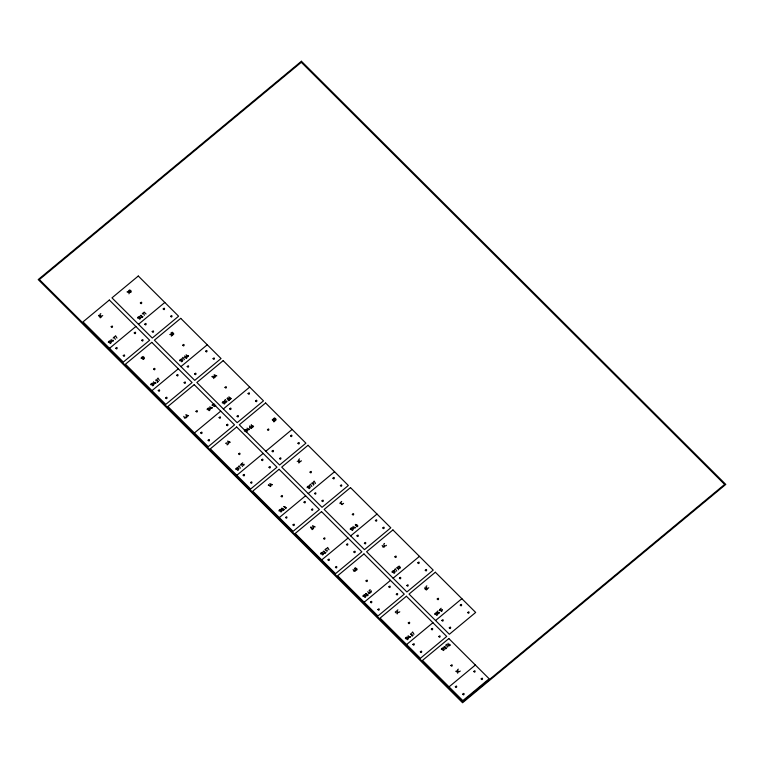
<?xml version="1.0" encoding="UTF-8"?>
<svg xmlns="http://www.w3.org/2000/svg" width="764" height="764" viewBox="0 0 764 764"><rect width="100%" height="100%" fill="white"/><g stroke="black" fill="none" stroke-linecap="round" stroke-linejoin="round"><path stroke-width="1.15" d="M108.354 342.492L108.459 341.632L110.369 343.542M110.092 341.823L110.455 340.754L108.985 341.202M128.132 292.555L128.495 291.476L127.015 291.924M137.701 318.149L137.806 317.289L139.716 319.199M139.44 317.48L139.812 316.401L138.332 316.85M144.024 312.906L144.119 312.046L146.029 313.956M141.187 358.459L141.292 357.6L143.202 359.51M150.794 384.808L150.89 383.948L152.8 385.858M152.533 384.139L152.895 383.07L151.415 383.518M179.75 360.799L179.846 359.93L181.756 361.84M181.488 360.13L181.851 359.051L180.371 359.5M207.178 409.666L207.273 408.807L209.183 410.717M208.916 408.998L209.279 407.919L207.798 408.377M212.879 377.292L213.242 376.213L211.762 376.662M212.172 405.522L212.277 404.662L214.187 406.563M222.314 403L222.419 402.141L224.329 404.051M224.053 402.332L224.425 401.253L222.945 401.702M235.799 469.335L235.895 468.475L237.805 470.385M237.537 468.666L237.9 467.587L236.429 468.036M244.375 431.116L244.47 430.256L246.38 432.157M246.113 430.447L246.476 429.368L244.996 429.817M268.374 485.522L268.47 484.662L270.38 486.563M279.022 511.001L279.127 510.142L281.037 512.042M280.76 510.333L281.133 509.254L279.653 509.703M307.185 487.633L307.29 486.773L309.2 488.683M308.933 486.964L309.296 485.885L307.816 486.343M312.619 483.908L312.982 482.829L311.502 483.278M320.67 553.967L320.775 553.107L322.685 555.017M322.408 553.298L322.78 552.219L321.3 552.678M340.028 503.6L340.123 502.741L342.033 504.651M350.284 529.404L350.389 528.545L352.299 530.455M352.023 528.736L352.395 527.657L350.915 528.105M362.976 596.397L363.081 595.538L364.991 597.438M364.714 595.729L365.087 594.65L363.607 595.099M392.066 572.265L392.171 571.405L394.071 573.315M393.804 571.596L394.167 570.527L392.696 570.975M397.49 568.54L397.853 567.461L396.382 567.919M399.066 567.232L399.438 566.153L397.958 566.601M405.417 638.714L405.522 637.854L407.422 639.755M407.155 638.045L407.518 636.966L406.047 637.415M434.764 614.371L434.869 613.511L436.779 615.412M436.502 613.702L436.874 612.623L435.394 613.072M439.501 610.436L439.606 609.576L441.516 611.486M441.382 649.515L441.477 648.655L443.387 650.556M443.12 648.846L443.483 647.767L442.012 648.216M456.824 671.957L457.197 670.878L455.716 671.327M143.374 357.428L143.126 356.454L141.817 357.17L143.727 359.07L144.472 358.44L144.138 357.256L142.667 358.01M130.157 290.874L129.909 289.9L128.6 290.616L130.51 292.517L131.255 291.886L130.978 290.712L129.45 291.456M274.973 418.863L274.734 417.889L273.426 418.596L275.336 420.506L276.129 419.828L275.689 418.682L274.276 419.446M172.54 333.228L172.301 332.206L171.04 332.932L172.941 334.833L173.772 334.107L173.361 333.018L171.881 333.772M355.909 568.722L355.661 567.7L354.401 568.426L356.31 570.326L357.132 569.6L356.721 568.511L355.25 569.266M100.829 313.651C98.556 314.08 101.612 317.633 102.739 315.551M128.925 293.825L129.555 292.526L128.39 292.335M100.208 317.843L101.268 316.964M113.358 340.276L112.05 341.374L111.086 339.455M110.895 343.103L111.515 341.804L110.36 341.613M140.242 318.76L140.872 317.461L139.707 317.261M141.923 317.557L142.983 316.678M109.538 348.317L135.858 326.486M138.494 324.299L164.814 302.468M172.416 335.272L171.365 336.141L171.088 334.097L169.77 334.556M184.907 357.285L186.387 356.836L186.492 357.905L184.907 357.285L184.85 355.785M157.48 380.424L156.009 380.873L155.894 379.803L157.48 380.424L157.537 381.924M155.799 382.592L154.481 383.69L153.526 381.771M188.441 355.518L187.123 356.616L186.168 354.697M153.325 385.419L153.956 384.12L152.79 383.929M182.281 361.401L182.911 360.102L181.746 359.911M157.384 382.248L158.434 381.379M186.072 358.45L187.132 357.581M151.979 390.633L178.298 368.802M180.934 366.615L207.254 344.784M214.942 376.547L216.078 375.601M213.672 378.572L214.302 377.273L213.137 377.072M186.674 416.456L187.81 415.511M186.034 417.182L184.716 418.28L183.752 416.361M212.182 407.451L210.864 408.539L209.909 406.629M209.708 410.278L210.339 408.979L209.174 408.778M215.763 405.254L214.713 406.133L214.436 404.08L213.118 404.538M225.571 399.524L224.52 400.393L225.37 401.243L227.061 401.004L226.43 402.303M229.057 398.187L230.537 397.738L230.642 398.808L229.057 398.187L228.999 396.688M224.855 403.612L225.485 402.313L224.32 402.112M228.646 400.661L229.697 399.782M230.222 399.352L231.272 398.474M194.409 432.949L220.739 411.118M223.365 408.931L249.694 387.1M228.426 442.881L229.563 441.936M228.207 444.027L227.156 444.906L226.879 442.853L225.561 443.321M249.799 427.391L251.27 426.942L251.385 428.012L249.799 427.391L249.742 425.892M251.375 426.083L252.855 425.634L252.96 426.704L251.375 426.083L251.318 424.574M249.379 428.9L248.061 429.989L247.106 428.069M246.906 431.727L247.536 430.428L246.371 430.227M250.964 428.556L252.015 427.678M252.54 427.248L253.6 426.369M273.865 421.919L274.916 421.05M242.742 462.803L241.691 463.672L242.541 464.522L244.232 464.283L243.601 465.582M238.339 469.946L238.96 468.647L237.805 468.447M236.85 475.265L263.169 453.434M265.805 451.257L292.125 429.416M299.536 458.897C297.253 459.46 300.405 462.86 301.446 460.807M270.599 485.417L271.736 484.471M299.86 462.115L298.81 462.984L298.533 460.931L297.215 461.399M281.563 511.603L282.193 510.314L281.028 510.113M309.726 488.244L310.356 486.945L309.191 486.744M313.412 485.188L314.042 483.889L312.877 483.688M283.243 510.4L284.303 509.531M285.354 508.652L286.404 507.783M279.29 517.591L305.61 495.75M308.245 493.573L334.565 471.732M341.709 501.432C339.417 501.958 342.539 505.396 343.619 503.333M313.297 527.513L314.434 526.568M312.132 529.643L313.192 528.774M326.037 548.743L324.986 549.622L325.836 550.462L327.307 550.013L326.897 551.522M356.979 525.021L355.499 525.47L355.384 524.4L356.979 525.021L357.036 526.52M355.298 527.189L353.98 528.277L353.016 526.367M323.21 554.578L323.841 553.279L322.675 553.088M352.825 530.015L353.455 528.717L352.29 528.516M324.891 553.375L325.951 552.496M356.874 526.845L357.934 525.976M321.72 559.907L348.05 538.066M350.676 535.889L377.005 514.048M384.54 543.424C382.239 543.997 385.409 547.377 386.45 545.324M355.356 570.336L354.038 571.434L353.083 569.514M384.445 546.212L383.127 547.301L382.172 545.391M370.187 589.646L369.136 590.515L369.986 591.365L371.457 590.906L371.046 592.415M370.091 592.434L368.773 593.523L367.818 591.603M365.517 597.009L366.147 595.71L364.982 595.509M394.606 572.876L395.227 571.577L394.071 571.386M398.283 569.82L398.913 568.521L397.757 568.33M399.868 568.511L400.498 567.213L399.333 567.012M367.197 595.796L368.258 594.927M364.161 602.223L390.48 580.382M393.116 578.205L419.436 556.364M396.306 611.171L395.255 612.05L396.105 612.9L397.796 612.661L397.165 613.95M397.891 609.863C395.599 610.369 398.722 613.836 399.801 611.773M426.847 585.845C424.545 586.37 427.678 589.808 428.757 587.755M425.061 588.882L426.541 588.423L426.646 589.502L425.061 588.882L425.004 587.373M426.226 590.037L427.277 589.168M438.03 610.885L436.97 611.763L437.82 612.604L439.51 612.365L438.88 613.664M441.181 608.268L440.131 609.137L440.981 609.987L442.461 609.538L442.041 611.047M410.421 636.498L409.112 637.587L408.148 635.667M407.957 639.325L408.578 638.026L407.422 637.825M412.006 636.154L413.057 635.276M437.304 614.972L437.934 613.683L436.769 613.482M406.601 644.539L432.921 622.698M435.556 620.521L461.876 598.68M446.749 644.291L445.689 645.16L446.539 646.01L448.229 645.771L447.599 647.07M448.124 644.701L449.595 644.243L449.709 645.322L448.124 644.701L448.057 643.192M443.913 650.126L444.543 648.827L443.387 648.626M445.603 648.923L446.653 648.044M449.289 645.857L450.34 644.988M458.352 669.14C456.079 669.608 459.164 673.132 460.262 671.05M457.626 673.227L458.257 671.938L457.092 671.737M449.041 686.855L475.361 665.024M216.833 375.945L214.13 374.704L215.247 377.263M188.565 415.864L185.862 414.613L186.979 417.173M230.317 442.289L227.615 441.038L228.732 443.597M272.49 484.815L269.787 483.574L270.905 486.133M315.188 526.921L312.486 525.67L313.612 528.23M383.623 546.117L384.473 546.967M187.619 355.422L188.469 356.272M313.297 482.179L314.138 481.1L315.522 483.44M142.228 314.004L143.069 312.925L144.453 315.265M354.477 527.093L355.327 527.943M309.611 485.245L310.451 484.156L311.836 486.496M394.482 569.877L395.322 568.788L396.707 571.128M182.166 358.402L183.007 357.313L184.391 359.653M248.558 428.805L249.408 429.645M211.361 407.355L212.211 408.205M354.544 570.24L355.384 571.09M114.724 336.828L115.565 335.74L116.949 338.08M157.155 379.145L157.995 378.056L159.38 380.396M411.786 633.041L412.627 631.962L414.012 634.301M326.772 548.523L327.622 547.435L328.998 549.774M369.27 592.339L370.12 593.179M113.139 338.137L113.979 337.048L115.364 339.388M240.326 465.2L241.166 464.111L242.551 466.451M112.547 340.181L113.397 341.031M154.977 382.497L155.827 383.347M409.609 636.402L410.449 637.243M238.215 466.938L239.056 465.859L240.44 468.198M185.213 417.087L186.063 417.937M229.658 408.883C231.311 411.328 231.75 406.257 229.668 408.807M237.079 416.294C238.693 418.758 239.17 413.706 237.088 416.208M248.08 393.603C249.637 396.086 250.267 390.977 248.09 393.517M255.51 401.004C257.067 403.488 257.669 398.378 255.52 400.928M158.263 390.585C159.934 393.068 160.278 387.902 158.263 390.585M165.692 397.987C167.354 400.489 167.688 395.284 165.692 397.987M176.685 375.296C178.356 377.788 178.68 372.612 176.685 375.296M184.114 382.707C185.805 385.199 186.082 380.004 184.114 382.707M394.902 556.822C396.564 559.315 396.917 554.129 394.902 556.822M352.319 514.373C353.933 516.875 354.362 511.66 352.319 514.373M182.73 345.252C184.305 347.735 184.936 342.597 182.739 345.175M356.969 535.831C358.688 538.314 358.86 533.176 356.969 535.831M364.39 543.233C365.994 545.754 366.481 540.511 364.39 543.233M375.391 520.542C376.986 523.063 377.521 517.801 375.391 520.542M382.821 527.953C384.426 530.464 384.913 525.24 382.821 527.953M441.84 620.454C443.397 622.985 443.989 617.761 441.84 620.454M449.27 627.855C450.827 630.395 451.428 625.162 449.27 627.855M460.272 605.164C461.819 607.666 462.411 602.605 460.281 605.098M467.692 612.575C469.335 615.087 469.736 609.911 467.692 612.575M366.004 580.888C367.579 583.419 368.162 578.205 366.004 580.888M328.014 559.84C329.704 562.342 329.972 557.195 328.014 559.84M335.444 567.241C337.058 569.763 337.535 564.567 335.444 567.241M346.436 544.551C347.992 547.091 348.613 541.857 346.436 544.551M353.866 551.961C355.451 554.492 355.976 549.268 353.866 551.961M187.218 366.548C188.823 369.06 189.376 363.826 187.218 366.548M194.648 373.949C196.205 376.49 196.768 371.285 194.648 373.949M205.64 351.259C207.149 353.78 207.856 348.709 205.659 351.182M213.07 358.669C214.713 361.181 215.047 356.043 213.07 358.669M144.778 324.222C146.344 326.782 146.927 321.548 144.778 324.222M152.208 331.633C153.803 334.164 154.271 329.007 152.208 331.633M163.209 308.942C164.833 311.464 165.253 306.316 163.209 308.942M170.63 316.344C172.253 318.884 172.674 313.698 170.63 316.344M314.529 493.487C316.143 496.017 316.573 490.88 314.529 493.487M321.959 500.897C323.506 503.447 324.079 498.233 321.959 500.897M332.961 478.207C334.479 480.766 335.129 475.533 332.961 478.207M340.381 485.608C341.995 488.158 342.415 482.972 340.381 485.608M111.162 326.763C112.661 329.284 113.33 324.251 111.181 326.686M200.703 432.873C202.24 435.423 202.842 430.237 200.703 432.873M208.133 440.274C209.661 442.843 210.272 437.619 208.133 440.274M219.125 417.583C220.653 420.152 221.283 414.947 219.125 417.583M226.555 424.994C228.092 427.544 228.703 422.349 226.555 424.994M196.004 411.347C197.551 413.907 198.115 408.721 196.004 411.347M153.612 369.107C155.14 371.676 155.77 366.481 153.612 369.107M455.325 686.769C456.815 689.338 457.541 684.124 455.325 686.769M462.755 694.17C464.254 696.749 464.942 691.525 462.755 694.17M473.756 671.48C475.323 674.039 475.81 668.872 473.756 671.48M481.177 678.89C482.724 681.45 483.316 676.264 481.177 678.89M140.347 302.964C141.827 305.543 142.582 300.328 140.347 302.964M450.884 665.511C452.431 668.08 452.995 662.885 450.884 665.511M281.152 496.256C282.642 498.825 283.32 493.649 281.152 496.256M399.41 578.109C400.919 580.678 401.568 575.512 399.41 578.109M406.83 585.51C408.348 588.108 408.969 582.884 406.83 585.51M417.832 562.829C419.341 565.408 420.019 560.203 417.832 562.829M425.262 570.231C426.78 572.819 427.401 567.585 425.262 570.231M225.017 387.386C226.602 389.926 227.137 384.76 225.017 387.386M267.448 429.693C268.995 432.243 269.635 427.047 267.448 429.693M437.228 598.995C438.746 601.574 439.367 596.388 437.228 598.995M272.099 451.152C273.464 453.73 274.419 448.649 272.108 451.075M279.519 458.562C280.856 461.15 281.935 456.032 279.538 458.476M290.521 435.872C291.867 438.45 292.898 433.36 290.54 435.795M297.95 443.273C299.354 445.842 300.214 440.79 297.96 443.196M285.583 517.486C287.073 520.074 287.722 514.917 285.583 517.486M293.004 524.887C294.522 527.475 295.143 522.299 293.004 524.887M304.005 502.196C305.514 504.794 306.116 499.608 304.005 502.196M311.435 509.607C312.848 512.214 313.698 507 311.435 509.607M243.143 475.16C244.509 477.758 245.454 472.668 243.162 475.084M250.573 482.571C251.948 485.15 252.855 480.107 250.582 482.495M261.565 459.88C262.883 462.478 263.962 457.378 261.584 459.804M268.995 467.281C270.332 469.879 271.344 464.808 269.014 467.205M323.573 538.544C324.91 541.141 325.913 536.061 323.592 538.467M115.832 348.212C117.293 350.819 117.99 345.643 115.832 348.212M123.262 355.613C124.761 358.211 125.42 353.054 123.262 355.613M134.254 332.923C135.706 335.539 136.441 330.334 134.254 332.923M141.684 340.333C143.088 342.95 143.947 337.755 141.684 340.333M370.454 602.108C371.867 604.725 372.727 599.52 370.454 602.108M377.884 609.519C379.336 612.126 380.1 606.931 377.884 609.519M388.886 586.828C390.375 589.426 391.006 584.269 388.886 586.828M396.306 594.23C397.815 596.827 398.416 591.68 396.306 594.23M412.894 644.424C414.193 647.041 415.301 641.932 412.913 644.348M420.324 651.826C421.632 654.433 422.712 649.371 420.334 651.749M431.316 629.135C432.663 631.742 433.646 626.671 431.335 629.068M438.746 636.546C440.083 639.143 441.076 634.11 438.765 636.469M141.426 315.685L142.028 317.098L142.467 316.726L140.318 315.389L141.426 315.685M282.747 508.537L283.349 509.941L283.788 509.578L281.639 508.241L282.747 508.537M284.857 506.79L285.449 508.194L285.898 507.831L283.74 506.494L284.857 506.79M324.394 551.512L324.996 552.916L325.435 552.544L323.287 551.216L324.394 551.512M366.701 593.934L367.303 595.347L367.742 594.975L365.593 593.638L366.701 593.934M408.282 622.946C409.561 625.563 410.707 620.473 408.291 622.87M411.509 634.282L412.102 635.696L412.55 635.323L410.392 633.986L411.509 634.282M445.106 647.051L445.698 648.464L446.147 648.092L443.989 646.755L445.106 647.051M310.031 472.133C311.425 474.759 312.295 469.583 310.031 472.133M238.664 453.845C240.077 456.471 240.88 451.323 238.664 453.845M301.427 61.244L38.2 279.586L462.573 702.756L725.8 484.414L301.427 61.244M301.303 62.314L39.384 279.576L462.697 701.686L724.616 484.424L301.303 62.314M109.338 300.032L83.018 321.873L123.329 362.069L149.648 340.238L109.338 300.032M138.294 276.024L111.974 297.855L152.284 338.051L178.604 316.22L138.294 276.024M99.043 315.312L98.604 315.685L100.313 317.385L100.752 317.012L99.043 315.312M151.778 342.358L125.449 364.189L165.769 404.385L192.089 382.554L151.778 342.358M180.734 318.34L154.404 340.171L194.725 380.367L221.044 358.536L180.734 318.34M194.209 384.674L167.889 406.505L208.209 446.701L234.529 424.87L194.209 384.674M223.164 360.656L196.845 382.487L237.155 422.693L263.484 400.852L223.164 360.656M227.481 398.13L227.032 398.493L228.742 400.202L229.19 399.83L227.481 398.13M236.649 426.99L210.329 448.821L250.64 489.027L276.969 467.186L236.649 426.99M265.605 402.972L239.285 424.803L279.595 465.009L305.915 443.168L265.605 402.972M272.7 419.388L272.251 419.761L273.961 421.461L274.41 421.088L272.7 419.388M279.089 469.306L252.76 491.137L293.08 531.343L319.4 509.502L279.089 469.306M308.045 445.288L281.715 467.119L322.036 507.325L348.355 485.484L308.045 445.288M321.52 511.622L295.2 533.453L335.52 573.659L361.84 551.818L321.52 511.622M350.475 487.604L324.156 509.435L364.476 549.641L390.796 527.8L350.475 487.604M310.967 527.112L310.518 527.485L312.228 529.185L312.677 528.812L310.967 527.112M363.96 553.938L337.64 575.769L377.951 615.975L404.28 594.134L363.96 553.938M392.916 529.92L366.596 551.751L406.906 591.957L433.236 570.125L392.916 529.92M406.4 596.254L380.08 618.086L420.391 658.291L446.711 636.46L406.4 596.254M435.356 572.236L409.026 594.067L449.347 634.273L475.666 612.441L435.356 572.236M448.84 638.57L422.511 660.402L462.831 700.607L489.151 678.776L448.84 638.57"/></g></svg>
